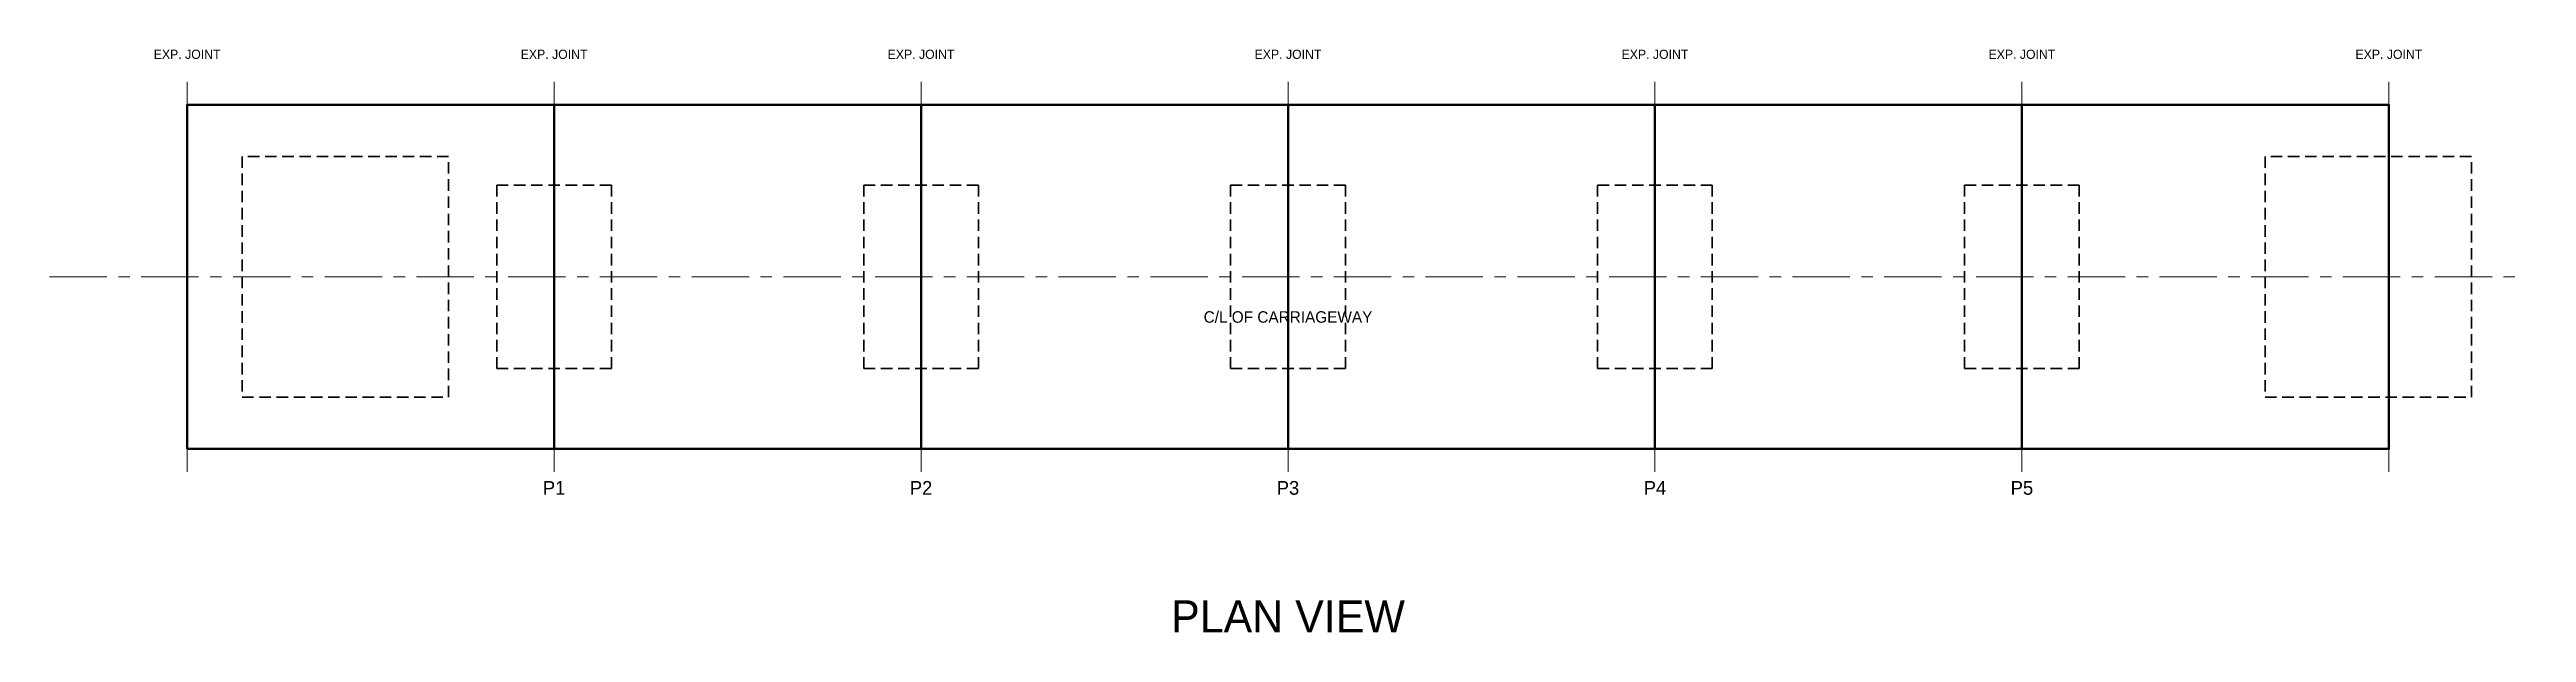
# Model space of a CAD drawing. Header units: metres. Extents: x -26 to 64, y -14 to 517.
# Drawn here: x -3 to 51, y -14 to -1.3 of the extents above.
import ezdxf
from ezdxf.enums import TextEntityAlignment as Align

# ---------------------------------------------------------------- set-up
doc = ezdxf.new("R2010")
doc.units = ezdxf.units.M
doc.linetypes.add('CENTER', pattern=[2, 1.25, -0.25, 0.25, -0.25])
doc.linetypes.add('HIDDEN', pattern=[0.375, 0.25, -0.125])
for name, color, linetype, lineweight in [('A-DIM', 1, 'CONTINUOUS', 18), ('A-GRID', 8, 'CENTER', 15), ('A-TEXT', 7, 'CONTINUOUS', 18), ('S-ABUT', 5, 'CONTINUOUS', 50), ('S-DECK', 4, 'CONTINUOUS', 50), ('S-FNDTN', 2, 'HIDDEN', 35), ('S-PIER', 3, 'CONTINUOUS', 50)]:
    doc.layers.add(name, color=color, linetype=linetype, lineweight=lineweight)

msp = doc.modelspace()

# ---------------------------------------------------------------- linework, layer by layer
at = {"layer": 'A-DIM', "linetype": 'CONTINUOUS'}
for p, q in [((0, -10.5), (0, -2)), ((8, -10.5), (8, -2)), ((16, -10.5), (16, -2)), ((24, -10.5), (24, -2)), ((32, -10.5), (32, -2)), ((40, -10.5), (40, -2)), ((48, -10.5), (48, -2))]:
    msp.add_line(p, q, dxfattribs=at)
at = {"layer": 'A-GRID', "linetype": 'CENTER'}
msp.add_line((-3, -6.25), (51, -6.25), dxfattribs=at)
at = {"layer": 'S-ABUT', "linetype": 'CONTINUOUS'}
for p, q in [((0, -10), (0, -2.5)), ((48, -10), (48, -2.5))]:
    msp.add_line(p, q, dxfattribs=at)
at = {"layer": 'S-DECK', "linetype": 'CONTINUOUS'}
msp.add_lwpolyline([(0, -10), (48, -10), (48, -2.5), (0, -2.5)], close=True, dxfattribs=at)
at = {"layer": 'S-FNDTN', "linetype": 'HIDDEN'}
for points in [[(1.2, -8.875), (5.7, -8.875), (5.7, -3.625), (1.2, -3.625)], [(45.3, -8.875), (49.8, -8.875), (49.8, -3.625), (45.3, -3.625)], [(6.75, -8.25), (9.25, -8.25), (9.25, -4.25), (6.75, -4.25)], [(14.75, -8.25), (17.25, -8.25), (17.25, -4.25), (14.75, -4.25)], [(22.75, -8.25), (25.25, -8.25), (25.25, -4.25), (22.75, -4.25)], [(30.75, -8.25), (33.25, -8.25), (33.25, -4.25), (30.75, -4.25)], [(38.75, -8.25), (41.25, -8.25), (41.25, -4.25), (38.75, -4.25)]]:
    msp.add_lwpolyline(points, close=True, dxfattribs=at)
at = {"layer": 'S-PIER', "linetype": 'CONTINUOUS'}
for p, q in [((8, -10), (8, -2.5)), ((16, -10), (16, -2.5)), ((24, -10), (24, -2.5)), ((32, -10), (32, -2.5)), ((40, -10), (40, -2.5))]:
    msp.add_line(p, q, dxfattribs=at)

# ---------------------------------------------------------------- texts
at = {"layer": 'A-DIM'}
for p in [(0, -1.5), (8, -1.5), (16, -1.5), (24, -1.5), (32, -1.5), (40, -1.5), (48, -1.5)]:
    msp.add_text('EXP. JOINT', height=0.2, dxfattribs=at).set_placement(p, align=Align.CENTER)
at = {"layer": 'A-GRID'}
msp.add_text('C/L OF CARRIAGEWAY', height=0.25, dxfattribs=at).set_placement((24, -7.25), align=Align.CENTER)
at = {"layer": 'A-TEXT'}
for s, height, p in [('P1', 0.3, (8, -11)), ('P2', 0.3, (16, -11)), ('P3', 0.3, (24, -11)), ('P4', 0.3, (32, -11)), ('P5', 0.3, (40, -11)), ('PLAN VIEW', 0.7, (24, -14))]:
    msp.add_text(s, height=height, dxfattribs=at).set_placement(p, align=Align.CENTER)

doc.saveas('drawing.dxf')
